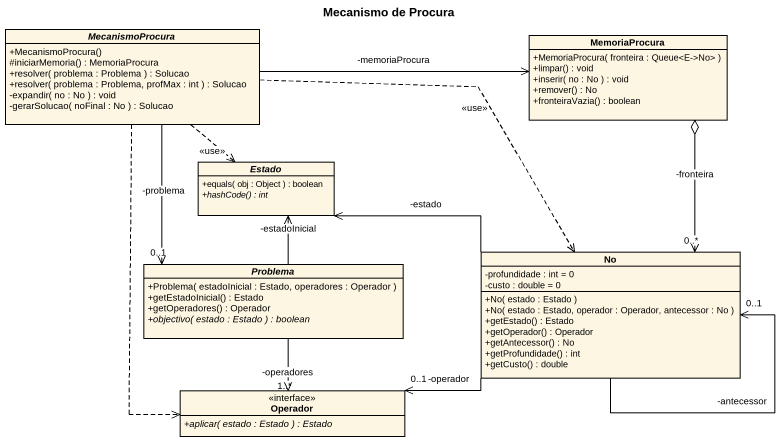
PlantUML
@startuml
title Mecanismo de Procura
hide circle
hide empty members
skinparam classAttributeIconSize 0
abstract class MecanismoProcura {
  +MecanismoProcura()
  #iniciarMemoria() : MemoriaProcura
  +resolver( problema : Problema ) : Solucao
  +resolver( problema : Problema, profMax : int ) : Solucao
  -expandir( no : No ) : void
  -gerarSolucao( noFinal : No ) : Solucao
}
class MemoriaProcura {
  +MemoriaProcura( fronteira : Queue<E->No> )
  +limpar() : void
  +inserir( no : No ) : void
  +remover() : No
  +fronteiraVazia() : boolean
}
abstract class Estado {
  +equals( obj : Object ) : boolean
  {abstract} +hashCode() : int
}
abstract class Problema {
  +Problema( estadoInicial : Estado, operadores : Operador )
  +getEstadoInicial() : Estado
  +getOperadores() : Operador
  {abstract} +objectivo( estado : Estado ) : boolean
}
class No {
  -profundidade : int = 0
  -custo : double = 0
  +No( estado : Estado )
  +No( estado : Estado, operador : Operador, antecessor : No )
  +getEstado() : Estado
  +getOperador() : Operador
  +getAntecessor() : No
  +getProfundidade() : int
  +getCusto() : double
}
interface Operador {
  {abstract} +aplicar( estado : Estado ) : Estado
}
MecanismoProcura -right-> MemoriaProcura : -memoriaProcura
MecanismoProcura ..> Estado : <<use>>
MecanismoProcura --> "0..1" Problema : -problema
MecanismoProcura .right.> No : <<use>>
MecanismoProcura ..> Operador
MemoriaProcura o--> "0..*" No : -fronteira
Problema -up-> Estado : -estadoInicial
Problema --> "1..*" Operador : -operadores
No -left-> Estado : -estado
No --> "0..1" No : -antecessor
No -left-> "0..1" Operador : -operador
@enduml
